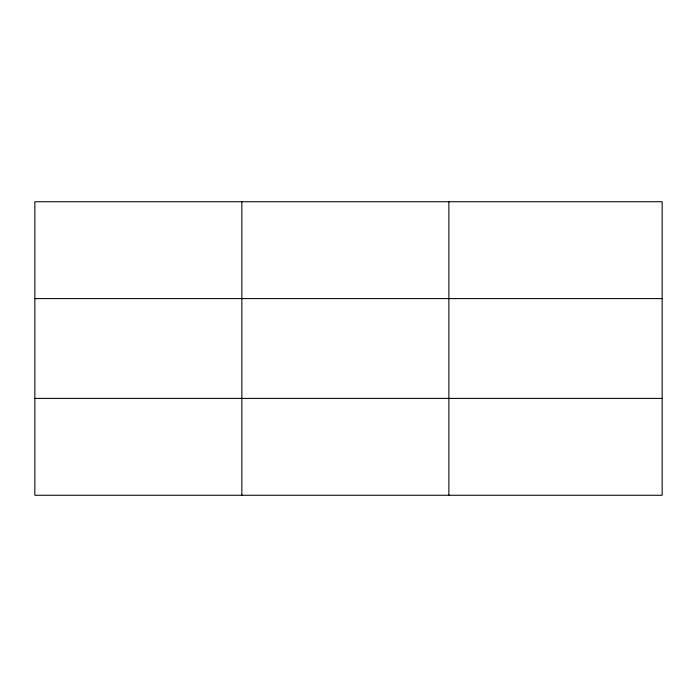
<?xml version="1.0" encoding="UTF-8"?>
<svg xmlns="http://www.w3.org/2000/svg" width="697" height="697" viewBox="0 0 697 697"><rect width="100%" height="100%" fill="white"/><g stroke="black" fill="none" stroke-linecap="round" stroke-linejoin="round"><path stroke-width="1.05" d="M241.859 495.262L241.859 201.738M448.868 495.262L448.868 201.738M662.15 298.604L662.15 201.738L34.85 201.738L34.85 495.262L662.15 495.262L662.15 298.604L34.85 298.604M34.85 398.396L662.15 398.396"/></g></svg>
